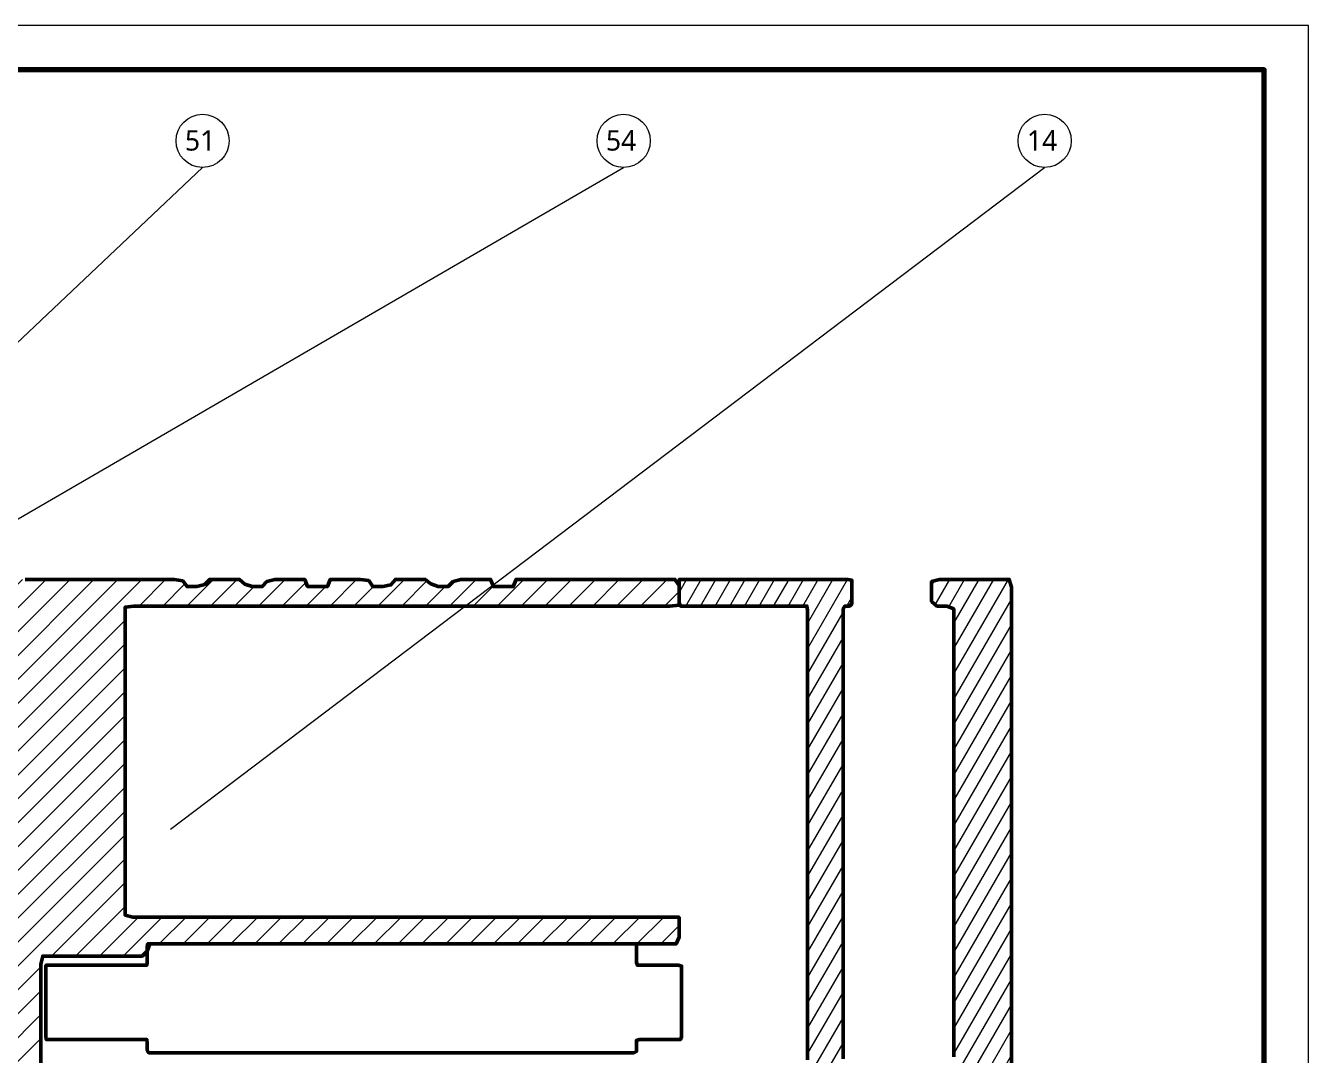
# Model space of a CAD drawing. Header units: millimetres. Extents: x 0 to 420, y 0 to 297.
# Drawn here: x 275.3 to 420, y 180.8 to 297 of the extents above; entities that cross this region are included whole.
import ezdxf

# ---------------------------------------------------------------- set-up
doc = ezdxf.new("R2010")
doc.units = ezdxf.units.MM
for name, color, linetype, lineweight in [('DIM', 3, 'CONTINUOUS', 18), ('FRAME', 7, 'CONTINUOUS', 70), ('HATCH', 8, 'CONTINUOUS', 13), ('VISIBLE', 7, 'CONTINUOUS', 50)]:
    doc.layers.add(name, color=color, linetype=linetype, lineweight=lineweight)
doc.styles.add('CJK', font='NotoSansCJK-Regular.ttc')

msp = doc.modelspace()

# ---------------------------------------------------------------- hatches: boundary and pattern name
at = {"layer": 'HATCH'}
h = msp.add_hatch(dxfattribs=at)
h.set_pattern_fill('ANSI31', scale=0.6)
h.paths.add_polyline_path([(273, 234.5), (273, 233.38), (273, 232.26), (273, 231.14), (273, 230.02), (273, 228.9), (273, 227.78), (273, 226.66), (273, 225.54), (273, 224.42), (273, 223.3), (273, 222.18), (273, 221.06), (273, 219.94), (273, 218.82), (273, 217.7), (273, 216.58), (273, 215.45), (273, 214.33), (273, 213.21), (273, 212.09), (273, 210.97), (273, 209.85), (273, 208.73), (273, 207.61), (273, 206.49), (273, 205.37), (273, 204.25), (273, 203.13), (273, 202.01), (273, 200.89), (273, 199.77), (273, 198.65), (273, 197.53), (273, 196.41), (273, 195.29), (273, 194.17), (273, 193.05), (273, 191.93), (273, 190.81), (273, 189.69), (273, 188.57), (273, 187.45), (273, 186.33), (273, 185.21), (273, 184.09), (273, 182.97), (273, 181.85), (273, 180.73), (273, 179.61), (273, 178.48), (273, 177.36), (273, 176.24), (273, 175.12), (273, 174), (273, 172.88), (273, 171.76), (273, 170.64), (273, 169.52), (273, 168.4), (273, 167.28), (273, 166.16), (273, 165.04), (273, 163.92), (273.6, 163.6), (273.82, 164.5), (274.94, 164.5), (275.2, 163.64), (276.18, 163.5), (277.3, 163.5), (278.42, 163.5), (279.54, 163.5), (280.66, 163.5), (281.78, 163.5), (282.9, 163.5), (284.02, 163.5), (285.14, 163.5), (285.2, 164.56), (285.2, 165.68), (285.2, 166.8), (285.2, 167.92), (285.2, 169.04), (285.2, 170.16), (285.2, 171.28), (285.2, 172.41), (285.2, 173.53), (284.55, 174), (283.43, 174), (282.31, 174), (281.19, 174), (280.07, 174), (278.95, 174), (277.83, 174), (277, 174.29), (277, 175.41), (277, 176.53), (277, 177.65), (277, 178.77), (277, 179.89), (277, 181.01), (277, 182.13), (277, 183.25), (277, 184.37), (277, 185.49), (277, 186.61), (277, 187.73), (277, 188.85), (277, 189.97), (277, 191.09), (277.21, 192), (278.33, 192), (279.45, 192), (280.57, 192), (281.69, 192), (282.81, 192), (283.93, 192), (285.05, 192), (286.18, 192), (287.3, 192), (288.42, 192), (289, 192.54), (289.29, 193.37), (290.41, 193.37), (291.53, 193.37), (292.65, 193.37), (293.77, 193.37), (294.89, 193.37), (296.01, 193.37), (297.13, 193.37), (298.25, 193.37), (299.37, 193.37), (300.49, 193.37), (301.61, 193.37), (302.73, 193.37), (303.85, 193.37), (304.97, 193.37), (306.09, 193.37), (307.21, 193.37), (308.33, 193.37), (309.45, 193.37), (310.57, 193.37), (311.69, 193.37), (312.81, 193.37), (313.93, 193.37), (315.05, 193.37), (316.17, 193.37), (317.29, 193.37), (318.41, 193.37), (319.53, 193.37), (320.65, 193.37), (321.77, 193.37), (322.89, 193.37), (324.01, 193.37), (325.14, 193.37), (326.26, 193.37), (327.38, 193.37), (328.5, 193.37), (329.62, 193.37), (330.74, 193.37), (331.86, 193.37), (332.98, 193.37), (334.1, 193.37), (335.22, 193.37), (336.34, 193.37), (337.46, 193.37), (338.58, 193.37), (339.7, 193.37), (340.82, 193.37), (341.94, 193.37), (343.06, 193.37), (344.18, 193.37), (345.3, 193.37), (346.42, 193.37), (347.54, 193.37), (348.66, 193.37), (349, 194.15), (349, 195.27), (349, 196.39), (347.89, 196.4), (346.77, 196.4), (345.65, 196.4), (344.53, 196.4), (343.41, 196.4), (342.28, 196.4), (341.16, 196.4), (340.04, 196.4), (338.92, 196.4), (337.8, 196.4), (336.68, 196.4), (335.56, 196.4), (334.44, 196.4), (333.32, 196.4), (332.2, 196.4), (331.08, 196.4), (329.96, 196.4), (328.84, 196.4), (327.72, 196.4), (326.6, 196.4), (325.48, 196.4), (324.36, 196.4), (323.24, 196.4), (322.12, 196.4), (321, 196.4), (319.88, 196.4), (318.76, 196.4), (317.64, 196.4), (316.52, 196.4), (315.4, 196.4), (314.28, 196.4), (313.16, 196.4), (312.04, 196.4), (310.92, 196.4), (309.8, 196.4), (308.68, 196.4), (307.56, 196.4), (306.44, 196.4), (305.32, 196.4), (304.19, 196.4), (303.07, 196.4), (301.95, 196.4), (300.83, 196.4), (299.71, 196.4), (298.59, 196.4), (297.47, 196.4), (296.35, 196.4), (295.23, 196.4), (294.11, 196.4), (292.99, 196.4), (291.87, 196.4), (290.75, 196.4), (289.63, 196.4), (288.51, 196.4), (287.39, 196.4), (286.5, 196.63), (286.5, 197.75), (286.5, 198.87), (286.5, 199.99), (286.5, 201.11), (286.5, 202.23), (286.5, 203.35), (286.5, 204.47), (286.5, 205.59), (286.5, 206.71), (286.5, 207.83), (286.5, 208.95), (286.5, 210.07), (286.5, 211.19), (286.5, 212.31), (286.5, 213.43), (286.5, 214.55), (286.5, 215.68), (286.5, 216.8), (286.5, 217.92), (286.5, 219.04), (286.5, 220.16), (286.5, 221.28), (286.5, 222.4), (286.5, 223.52), (286.5, 224.64), (286.5, 225.76), (286.5, 226.88), (286.5, 228), (286.5, 229.12), (286.5, 230.24), (286.5, 231.36), (287.48, 231.5), (288.6, 231.5), (289.72, 231.5), (290.84, 231.5), (291.96, 231.5), (293.08, 231.5), (294.2, 231.5), (295.32, 231.5), (296.44, 231.5), (297.56, 231.5), (298.68, 231.5), (299.8, 231.5), (300.92, 231.5), (302.04, 231.5), (303.16, 231.5), (304.28, 231.5), (305.4, 231.5), (306.52, 231.5), (307.65, 231.5), (308.77, 231.5), (309.89, 231.5), (311.01, 231.5), (312.13, 231.5), (313.25, 231.5), (314.37, 231.5), (315.49, 231.5), (316.61, 231.5), (317.73, 231.5), (318.85, 231.5), (319.97, 231.5), (321.09, 231.5), (322.21, 231.5), (323.33, 231.5), (324.45, 231.5), (325.57, 231.5), (326.69, 231.5), (327.81, 231.5), (328.93, 231.5), (330.05, 231.5), (331.17, 231.5), (332.29, 231.5), (333.41, 231.5), (334.53, 231.5), (335.65, 231.5), (336.77, 231.5), (337.89, 231.5), (339.01, 231.5), (340.13, 231.5), (341.25, 231.5), (342.37, 231.5), (343.49, 231.5), (344.62, 231.5), (345.74, 231.5), (346.86, 231.5), (347.98, 231.5), (349, 231.6), (349, 232.72), (349, 233.84), (348.54, 234.5), (347.42, 234.5), (346.3, 234.5), (345.18, 234.5), (344.06, 234.5), (342.94, 234.5), (341.82, 234.5), (340.7, 234.5), (339.58, 234.5), (338.46, 234.5), (337.34, 234.5), (336.22, 234.5), (335.1, 234.5), (333.98, 234.5), (332.86, 234.5), (331.74, 234.5), (330.62, 234.5), (330.3, 233.7), (329.18, 233.7), (328.06, 233.7), (327.74, 234.5), (326.62, 234.5), (325.5, 234.5), (324.38, 234.5), (323.5, 234.26), (322.94, 233.7), (321.82, 233.7), (321, 234.01), (320.37, 234.5), (319.25, 234.5), (318.13, 234.5), (317.01, 234.5), (316.5, 233.89), (315.57, 233.7), (314.45, 233.7), (314, 234.37), (313.01, 234.5), (311.89, 234.5), (310.77, 234.5), (309.65, 234.5), (309.33, 233.7), (308.21, 233.7), (307.09, 233.7), (306.77, 234.5), (305.65, 234.5), (304.53, 234.5), (303.41, 234.5), (302.5, 234.29), (301.97, 233.7), (300.85, 233.7), (300, 233.97), (299.41, 234.5), (298.29, 234.5), (297.17, 234.5), (296.05, 234.5), (295.5, 233.93), (294.61, 233.7), (293.49, 233.7), (293, 234.33), (292.05, 234.5), (290.92, 234.5), (289.8, 234.5), (288.68, 234.5), (287.56, 234.5), (286.44, 234.5), (285.32, 234.5), (284.2, 234.5), (283.08, 234.5), (281.96, 234.5), (280.84, 234.5), (279.72, 234.5), (278.6, 234.5), (277.48, 234.5), (276.36, 234.5), (275.24, 234.5), (274.12, 234.5), (273, 234.5)])
h = msp.add_hatch(dxfattribs=at)
h.set_pattern_fill('ANSI31', scale=0.45, angle=15)
h.paths.add_polyline_path([(365.5, 163.5), (365.5, 162.97), (365.5, 162.44), (365.5, 161.91), (365.5, 161.38), (365.5, 160.86), (365.5, 160.33), (365.7, 160), (366.23, 160), (366.76, 160), (367.29, 160), (367.5, 160.32), (367.5, 160.85), (367.5, 161.37), (367.5, 161.9), (367.5, 162.43), (367.5, 162.96), (367.5, 163.49), (367.5, 164.02), (367.5, 164.55), (367.5, 165.08), (367.5, 165.61), (367.5, 166.13), (367.5, 166.66), (367.5, 167.19), (367.5, 167.72), (367.5, 168.25), (367.5, 168.78), (367.5, 169.31), (367.5, 169.84), (367.5, 170.36), (367.5, 170.89), (367.5, 171.42), (367.5, 171.95), (367.5, 172.48), (367.5, 173.01), (367.5, 173.54), (367.5, 174.07), (367.5, 174.6), (367.5, 175.12), (367.5, 175.65), (367.5, 176.18), (367.5, 176.71), (367.5, 177.24), (367.5, 177.77), (367.5, 178.3), (367.5, 178.83), (367.5, 179.35), (367.5, 179.88), (367.5, 180.41), (367.5, 180.94), (367.5, 181.47), (367.5, 182), (367.5, 182.53), (367.5, 183.06), (367.5, 183.59), (367.5, 184.11), (367.5, 184.64), (367.5, 185.17), (367.5, 185.7), (367.5, 186.23), (367.5, 186.76), (367.5, 187.29), (367.5, 187.82), (367.5, 188.34), (367.5, 188.87), (367.5, 189.4), (367.5, 189.93), (367.5, 190.46), (367.5, 190.99), (367.5, 191.52), (367.5, 192.05), (367.5, 192.58), (367.5, 193.1), (367.5, 193.63), (367.5, 194.16), (367.5, 194.69), (367.5, 195.22), (367.5, 195.75), (367.5, 196.28), (367.5, 196.81), (367.5, 197.33), (367.5, 197.86), (367.5, 198.39), (367.5, 198.92), (367.5, 199.45), (367.5, 199.98), (367.5, 200.51), (367.5, 201.04), (367.5, 201.57), (367.5, 202.09), (367.5, 202.62), (367.5, 203.15), (367.5, 203.68), (367.5, 204.21), (367.5, 204.74), (367.5, 205.27), (367.5, 205.8), (367.5, 206.32), (367.5, 206.85), (367.5, 207.38), (367.5, 207.91), (367.5, 208.44), (367.5, 208.97), (367.5, 209.5), (367.5, 210.03), (367.5, 210.56), (367.5, 211.08), (367.5, 211.61), (367.5, 212.14), (367.5, 212.67), (367.5, 213.2), (367.5, 213.73), (367.5, 214.26), (367.5, 214.79), (367.5, 215.31), (367.5, 215.84), (367.5, 216.37), (367.5, 216.9), (367.5, 217.43), (367.5, 217.96), (367.5, 218.49), (367.5, 219.02), (367.5, 219.55), (367.5, 220.07), (367.5, 220.6), (367.5, 221.13), (367.5, 221.66), (367.5, 222.19), (367.5, 222.72), (367.5, 223.25), (367.5, 223.78), (367.5, 224.3), (367.5, 224.83), (367.5, 225.36), (367.5, 225.89), (367.5, 226.42), (367.5, 226.95), (367.5, 227.48), (367.5, 228.01), (367.5, 228.54), (367.5, 229.06), (367.5, 229.59), (367.5, 230.12), (367.5, 230.65), (367.5, 231.18), (367.71, 231.5), (368.24, 231.5), (368.5, 231.77), (368.5, 232.29), (368.5, 232.82), (368.5, 233.35), (368.5, 233.88), (368.5, 234.41), (368.06, 234.5), (367.53, 234.5), (367, 234.5), (366.47, 234.5), (365.95, 234.5), (365.42, 234.5), (364.89, 234.5), (364.36, 234.5), (363.83, 234.5), (363.3, 234.5), (362.77, 234.5), (362.24, 234.5), (361.72, 234.5), (361.19, 234.5), (360.66, 234.5), (360.13, 234.5), (359.6, 234.5), (359.07, 234.5), (358.54, 234.5), (358.01, 234.5), (357.48, 234.5), (356.96, 234.5), (356.43, 234.5), (355.9, 234.5), (355.37, 234.5), (354.84, 234.5), (354.31, 234.5), (353.78, 234.5), (353.25, 234.5), (352.73, 234.5), (352.2, 234.5), (351.67, 234.5), (351.14, 234.5), (350.61, 234.5), (350.08, 234.5), (349.55, 234.5), (349.02, 234.5), (349, 233.99), (349, 233.47), (349, 232.94), (349, 232.41), (349, 231.88), (349.15, 231.5), (349.68, 231.5), (350.21, 231.5), (350.74, 231.5), (351.26, 231.5), (351.79, 231.5), (352.32, 231.5), (352.85, 231.5), (353.38, 231.5), (353.91, 231.5), (354.44, 231.5), (354.97, 231.5), (355.49, 231.5), (356.02, 231.5), (356.55, 231.5), (357.08, 231.5), (357.61, 231.5), (358.14, 231.5), (358.67, 231.5), (359.2, 231.5), (359.73, 231.5), (360.25, 231.5), (360.78, 231.5), (361.31, 231.5), (361.84, 231.5), (362.37, 231.5), (362.9, 231.5), (363.43, 231.5), (363.5, 231.04), (363.5, 230.52), (363.5, 229.99), (363.5, 229.46), (363.5, 228.93), (363.5, 228.4), (363.5, 227.87), (363.5, 227.34), (363.5, 226.81), (363.5, 226.28), (363.5, 225.76), (363.5, 225.23), (363.5, 224.7), (363.5, 224.17), (363.5, 223.64), (363.5, 223.11), (363.5, 222.58), (363.5, 222.05), (363.5, 221.53), (363.5, 221), (363.5, 220.47), (363.5, 219.94), (363.5, 219.41), (363.5, 218.88), (363.5, 218.35), (363.5, 217.82), (363.5, 217.29), (363.5, 216.77), (363.5, 216.24), (363.5, 215.71), (363.5, 215.18), (363.5, 214.65), (363.5, 214.12), (363.5, 213.59), (363.5, 213.06), (363.5, 212.54), (363.5, 212.01), (363.5, 211.48), (363.5, 210.95), (363.5, 210.42), (363.5, 209.89), (363.5, 209.36), (363.5, 208.83), (363.5, 208.3), (363.5, 207.78), (363.5, 207.25), (363.5, 206.72), (363.5, 206.19), (363.5, 205.66), (363.5, 205.13), (363.5, 204.6), (363.5, 204.07), (363.5, 203.55), (363.5, 203.02), (363.5, 202.49), (363.5, 201.96), (363.5, 201.43), (363.5, 200.9), (363.5, 200.37), (363.5, 199.84), (363.5, 199.31), (363.5, 198.79), (363.5, 198.26), (363.5, 197.73), (363.5, 197.2), (363.5, 196.67), (363.5, 196.14), (363.5, 195.61), (363.5, 195.08), (363.5, 194.56), (363.5, 194.03), (363.5, 193.5), (363.5, 192.97), (363.5, 192.44), (363.5, 191.91), (363.5, 191.38), (363.5, 190.85), (363.5, 190.32), (363.5, 189.8), (363.5, 189.27), (363.5, 188.74), (363.5, 188.21), (363.5, 187.68), (363.5, 187.15), (363.5, 186.62), (363.5, 186.09), (363.5, 185.57), (363.5, 185.04), (363.5, 184.51), (363.5, 183.98), (363.5, 183.45), (363.5, 182.92), (363.5, 182.39), (363.5, 181.86), (363.5, 181.33), (363.5, 180.81), (363.5, 180.28), (363.5, 179.75), (363.5, 179.22), (363.5, 178.69), (363.5, 178.16), (363.5, 177.63), (363.5, 177.1), (363.5, 176.58), (363.5, 176.05), (363.5, 175.52), (363.5, 174.99), (363.5, 174.46), (363.5, 173.93), (363.5, 173.4), (363.5, 172.87), (363.5, 172.34), (363.5, 171.82), (363.5, 171.29), (363.5, 170.76), (363.5, 170.23), (363.5, 169.7), (363.5, 169.17), (363.5, 168.64), (363.5, 168.11), (363.5, 167.59), (363.06, 167.5), (362.53, 167.5), (362, 167.5), (361.47, 167.5), (360.94, 167.5), (360.41, 167.5), (359.88, 167.5), (359.35, 167.5), (358.83, 167.5), (358.3, 167.5), (357.77, 167.5), (357.24, 167.5), (356.71, 167.5), (356.18, 167.5), (355.65, 167.5), (355.12, 167.5), (354.6, 167.5), (354.07, 167.5), (353.54, 167.5), (353.01, 167.5), (352.48, 167.5), (352, 167.45), (352, 166.92), (352, 166.39), (352, 165.86), (352, 165.34), (352, 164.81), (352, 164.28), (352, 163.75), (352.28, 163.5), (352.81, 163.5), (353.34, 163.5), (353.87, 163.5), (354.39, 163.5), (354.92, 163.5), (355.45, 163.5), (355.98, 163.5), (356.51, 163.5), (357.04, 163.5), (357.57, 163.5), (358.1, 163.5), (358.63, 163.5), (359.15, 163.5), (359.68, 163.5), (360.21, 163.5), (360.74, 163.5), (361.27, 163.5), (361.8, 163.5), (362.33, 163.5), (362.86, 163.5), (363.38, 163.5), (363.91, 163.5), (364.44, 163.5), (364.97, 163.5), (365.5, 163.5)])
h = msp.add_hatch(dxfattribs=at)
h.set_pattern_fill('ANSI31', scale=0.45, angle=15)
h.paths.add_polyline_path([(363.5, 98.5), (362.38, 98.5), (361.25, 98.5), (360.13, 98.5), (359.01, 98.5), (357.89, 98.5), (356.76, 98.5), (355.64, 98.5), (354.52, 98.5), (353.39, 98.5), (352.27, 98.5), (351.15, 98.5), (350.03, 98.5), (349, 98.4), (349, 97.28), (349, 96.16), (349.47, 95.5), (350.59, 95.5), (351.71, 95.5), (352.83, 95.5), (353.96, 95.5), (355.08, 95.5), (356.2, 95.5), (357.33, 95.5), (358.45, 95.5), (359.57, 95.5), (360.69, 95.5), (361.82, 95.5), (362.94, 95.5), (364.06, 95.5), (365.19, 95.5), (366.31, 95.5), (367.43, 95.5), (368.55, 95.5), (369.68, 95.5), (370.8, 95.5), (371.92, 95.5), (373.05, 95.5), (374.17, 95.5), (375.29, 95.5), (376.41, 95.5), (377.54, 95.5), (378.66, 95.5), (379.78, 95.5), (380.91, 95.5), (382.03, 95.5), (383.15, 95.5), (384.27, 95.5), (385.4, 95.5), (386.5, 95.52), (386.5, 96.64), (386.5, 97.77), (386.5, 98.89), (386.5, 100.01), (386.5, 101.13), (386.5, 102.26), (386.5, 103.38), (386.5, 104.5), (386.5, 105.63), (386.5, 106.75), (386.5, 107.87), (386.5, 108.99), (386.5, 110.12), (386.5, 111.24), (386.5, 112.36), (386.5, 113.49), (386.5, 114.61), (386.5, 115.73), (386.5, 116.85), (386.5, 117.98), (386.5, 119.1), (386.5, 120.22), (386.5, 121.35), (386.5, 122.47), (386.5, 123.59), (386.5, 124.71), (386.5, 125.84), (386.5, 126.96), (386.5, 128.08), (386.5, 129.21), (386.5, 130.33), (386.5, 131.45), (386.5, 132.57), (386.5, 133.7), (386.5, 134.82), (386.5, 135.94), (386.5, 137.07), (386.5, 138.19), (386.5, 139.31), (386.5, 140.43), (386.5, 141.56), (386.5, 142.68), (386.5, 143.8), (386.5, 144.93), (386.5, 146.05), (386.5, 147.17), (386.5, 148.29), (386.5, 149.42), (386.5, 150.54), (386.5, 151.66), (386.5, 152.79), (386.5, 153.91), (386.5, 155.03), (386.5, 156.15), (386.5, 157.28), (386.5, 158.4), (386.5, 159.52), (386.5, 160.65), (386.5, 161.77), (386.5, 162.89), (386.5, 164.01), (386.5, 165.14), (386.5, 166.26), (386.5, 167.38), (386.5, 168.51), (386.5, 169.63), (386.5, 170.75), (386.5, 171.87), (386.5, 173), (386.5, 174.12), (386.5, 175.24), (386.5, 176.37), (386.5, 177.49), (386.5, 178.61), (386.5, 179.73), (386.5, 180.86), (386.5, 181.98), (386.5, 183.1), (386.5, 184.23), (386.5, 185.35), (386.5, 186.47), (386.5, 187.59), (386.5, 188.72), (386.5, 189.84), (386.5, 190.96), (386.5, 192.09), (386.5, 193.21), (386.5, 194.33), (386.5, 195.45), (386.5, 196.58), (386.5, 197.7), (386.5, 198.82), (386.5, 199.95), (386.5, 201.07), (386.5, 202.19), (386.5, 203.31), (386.5, 204.44), (386.5, 205.56), (386.5, 206.68), (386.5, 207.81), (386.5, 208.93), (386.5, 210.05), (386.5, 211.17), (386.5, 212.3), (386.5, 213.42), (386.5, 214.54), (386.5, 215.67), (386.5, 216.79), (386.5, 217.91), (386.5, 219.03), (386.5, 220.16), (386.5, 221.28), (386.5, 222.4), (386.5, 223.53), (386.5, 224.65), (386.5, 225.77), (386.5, 226.89), (386.5, 228.02), (386.5, 229.14), (386.5, 230.26), (386.5, 231.39), (386.5, 232.51), (386.5, 233.63), (386.25, 234.5), (385.12, 234.5), (384, 234.5), (382.88, 234.5), (381.75, 234.5), (380.63, 234.5), (379.51, 234.5), (378.39, 234.5), (377.49, 234.27), (377.49, 233.15), (377.49, 232.03), (378.09, 231.5), (379.21, 231.5), (380, 231.17), (380, 230.05), (380, 228.92), (380, 227.8), (380, 226.68), (380, 225.55), (380, 224.43), (380, 223.31), (380, 222.19), (380, 221.06), (380, 219.94), (380, 218.82), (380, 217.69), (380, 216.57), (380, 215.45), (380, 214.33), (380, 213.2), (380, 212.08), (380, 210.96), (380, 209.83), (380, 208.71), (380, 207.59), (380, 206.47), (380, 205.34), (380, 204.22), (380, 203.1), (380, 201.97), (380, 200.85), (380, 199.73), (380, 198.61), (380, 197.48), (380, 196.36), (380, 195.24), (380, 194.11), (380, 192.99), (380, 191.87), (380, 190.75), (380, 189.62), (380, 188.5), (380, 187.38), (380, 186.25), (380, 185.13), (380, 184.01), (380, 182.89), (380, 181.76), (380, 180.64), (380, 179.52), (380, 178.39), (380, 177.27), (380, 176.15), (380, 175.03), (380, 173.9), (380, 172.78), (380, 171.66), (380, 170.53), (380, 169.41), (380, 168.29), (380, 167.17), (380, 166.04), (380, 164.92), (380, 163.8), (380, 162.67), (380, 161.55), (380, 160.43), (380, 159.31), (380, 158.18), (380, 157.06), (380, 155.94), (380, 154.81), (380, 153.69), (380, 152.57), (380, 151.45), (380, 150.32), (380, 149.2), (380, 148.08), (380, 146.95), (380, 145.83), (380, 144.71), (380, 143.59), (380, 142.46), (380, 141.34), (380, 140.22), (380, 139.09), (380, 137.97), (380, 136.85), (380, 135.73), (380, 134.6), (380, 133.48), (380, 132.36), (380, 131.23), (380, 130.11), (380, 128.99), (380, 127.87), (380, 126.74), (380, 125.62), (380, 124.5), (380, 123.37), (380, 122.25), (380, 121.13), (380, 120.01), (380, 118.88), (380, 117.76), (380, 116.64), (380, 115.51), (380, 114.39), (380, 113.27), (380, 112.15), (380, 111.02), (380, 109.9), (380, 108.78), (380, 107.65), (380, 106.53), (380, 105.41), (380, 104.29), (380, 103.16), (380, 102.04), (380, 100.92), (380, 99.79), (380, 98.67), (379.05, 98.5), (377.93, 98.5), (376.8, 98.5), (375.68, 98.5), (374.56, 98.5), (373.43, 98.5), (372.31, 98.5), (371.19, 98.5), (370.07, 98.5), (368.94, 98.5), (367.82, 98.5), (367.5, 99.3), (367.5, 100.43), (367.5, 101.55), (367.5, 102.67), (367.5, 103.79), (367.5, 104.92), (367.5, 106.04), (367.5, 107.16), (367.5, 108.29), (367.5, 109.41), (367.5, 110.53), (367.5, 111.65), (367.5, 112.78), (367.5, 113.9), (367.5, 115.02), (367.5, 116.15), (367.5, 117.27), (367.5, 118.39), (367.5, 119.51), (367.5, 120.64), (367.5, 121.76), (367.5, 122.88), (367.5, 124.01), (367.5, 125.13), (367.5, 126.25), (367.5, 127.37), (367.5, 128.5), (367.5, 129.62), (367.5, 130.74), (367.5, 131.87), (366.51, 132), (365.5, 131.89), (365.5, 130.77), (365.5, 129.64), (365.5, 128.52), (364.4, 128.5), (363.27, 128.5), (362.15, 128.5), (361.03, 128.5), (359.91, 128.5), (358.78, 128.5), (357.66, 128.5), (356.54, 128.5), (355.41, 128.5), (354.29, 128.5), (353.17, 128.5), (352.05, 128.5), (352, 127.42), (352, 126.3), (352, 125.18), (352.45, 124.5), (353.57, 124.5), (354.69, 124.5), (355.81, 124.5), (356.94, 124.5), (358.06, 124.5), (359.18, 124.5), (360.31, 124.5), (361.43, 124.5), (362.55, 124.5), (363.5, 124.33), (363.5, 123.2), (363.5, 122.08), (363.5, 120.96), (363.5, 119.83), (363.5, 118.71), (363.5, 117.59), (363.5, 116.47), (363.5, 115.34), (363.5, 114.22), (363.5, 113.1), (363.5, 111.97), (363.5, 110.85), (363.5, 109.73), (363.5, 108.61), (363.5, 107.48), (363.5, 106.36), (363.5, 105.24), (363.5, 104.11), (363.5, 102.99), (363.5, 101.87), (363.5, 100.75), (363.5, 99.62), (363.5, 98.5)])

# ---------------------------------------------------------------- linework, layer by layer
at = {"layer": 'DIM'}
for p, q in [((220.78, 210.54), (295.25, 281)), ((222.18, 211), (342.75, 281)), ((291.63, 206.33), (390.25, 281))]:
    msp.add_line(p, q, dxfattribs=at)
for centre in [(295.25, 284), (342.75, 284), (390.25, 284)]:
    msp.add_circle(centre, 3, dxfattribs=at)
at = {"layer": 'FRAME', "lineweight": 18}
msp.add_lwpolyline([(0, 0), (420, 0), (420, 297), (0, 297)], close=True, dxfattribs=at)
at = {"layer": 'FRAME'}
msp.add_lwpolyline([(25, 5), (415, 5), (415, 292), (25, 292)], close=True, dxfattribs=at)
at = {"layer": 'VISIBLE'}
for points in [[(277, 179.89), (277, 181.01), (277, 182.13), (277, 183.25), (277, 184.37), (277, 185.49), (277, 186.61), (277, 187.73), (277, 188.85), (277, 189.97), (277, 191.09), (277.21, 192), (278.33, 192), (279.45, 192), (280.57, 192), (281.69, 192), (282.81, 192), (283.93, 192), (285.05, 192), (286.18, 192), (287.3, 192), (288.42, 192), (289, 192.54), (289.29, 193.37), (290.41, 193.37), (291.53, 193.37), (292.65, 193.37), (293.77, 193.37), (294.89, 193.37), (296.01, 193.37), (297.13, 193.37), (298.25, 193.37), (299.37, 193.37), (300.49, 193.37), (301.61, 193.37), (302.73, 193.37), (303.85, 193.37), (304.97, 193.37), (306.09, 193.37), (307.21, 193.37), (308.33, 193.37), (309.45, 193.37), (310.57, 193.37), (311.69, 193.37), (312.81, 193.37), (313.93, 193.37), (315.05, 193.37), (316.17, 193.37), (317.29, 193.37), (318.41, 193.37), (319.53, 193.37), (320.65, 193.37), (321.77, 193.37), (322.89, 193.37), (324.01, 193.37), (325.14, 193.37), (326.26, 193.37), (327.38, 193.37), (328.5, 193.37), (329.62, 193.37), (330.74, 193.37), (331.86, 193.37), (332.98, 193.37), (334.1, 193.37), (335.22, 193.37), (336.34, 193.37), (337.46, 193.37), (338.58, 193.37), (339.7, 193.37), (340.82, 193.37), (341.94, 193.37), (343.06, 193.37), (344.18, 193.37), (345.3, 193.37), (346.42, 193.37), (347.54, 193.37), (348.66, 193.37), (349, 194.15), (349, 195.27), (349, 196.39), (347.89, 196.4), (346.77, 196.4), (345.65, 196.4), (344.53, 196.4), (343.41, 196.4), (342.28, 196.4), (341.16, 196.4), (340.04, 196.4), (338.92, 196.4), (337.8, 196.4), (336.68, 196.4), (335.56, 196.4), (334.44, 196.4), (333.32, 196.4), (332.2, 196.4), (331.08, 196.4), (329.96, 196.4), (328.84, 196.4), (327.72, 196.4), (326.6, 196.4), (325.48, 196.4), (324.36, 196.4), (323.24, 196.4), (322.12, 196.4), (321, 196.4), (319.88, 196.4), (318.76, 196.4), (317.64, 196.4), (316.52, 196.4), (315.4, 196.4), (314.28, 196.4), (313.16, 196.4), (312.04, 196.4), (310.92, 196.4), (309.8, 196.4), (308.68, 196.4), (307.56, 196.4), (306.44, 196.4), (305.32, 196.4), (304.19, 196.4), (303.07, 196.4), (301.95, 196.4), (300.83, 196.4), (299.71, 196.4), (298.59, 196.4), (297.47, 196.4), (296.35, 196.4), (295.23, 196.4), (294.11, 196.4), (292.99, 196.4), (291.87, 196.4), (290.75, 196.4), (289.63, 196.4), (288.51, 196.4), (287.39, 196.4), (286.5, 196.63), (286.5, 197.75), (286.5, 198.87), (286.5, 199.99), (286.5, 201.11), (286.5, 202.23), (286.5, 203.35), (286.5, 204.47), (286.5, 205.59), (286.5, 206.71), (286.5, 207.83), (286.5, 208.95), (286.5, 210.07), (286.5, 211.19), (286.5, 212.31), (286.5, 213.43), (286.5, 214.55), (286.5, 215.68), (286.5, 216.8), (286.5, 217.92), (286.5, 219.04), (286.5, 220.16), (286.5, 221.28), (286.5, 222.4), (286.5, 223.52), (286.5, 224.64), (286.5, 225.76), (286.5, 226.88), (286.5, 228), (286.5, 229.12), (286.5, 230.24), (286.5, 231.36), (287.48, 231.5), (288.6, 231.5), (289.72, 231.5), (290.84, 231.5), (291.96, 231.5), (293.08, 231.5), (294.2, 231.5), (295.32, 231.5), (296.44, 231.5), (297.56, 231.5), (298.68, 231.5), (299.8, 231.5), (300.92, 231.5), (302.04, 231.5), (303.16, 231.5), (304.28, 231.5), (305.4, 231.5), (306.52, 231.5), (307.65, 231.5), (308.77, 231.5), (309.89, 231.5), (311.01, 231.5), (312.13, 231.5), (313.25, 231.5), (314.37, 231.5), (315.49, 231.5), (316.61, 231.5), (317.73, 231.5), (318.85, 231.5), (319.97, 231.5), (321.09, 231.5), (322.21, 231.5), (323.33, 231.5), (324.45, 231.5), (325.57, 231.5), (326.69, 231.5), (327.81, 231.5), (328.93, 231.5), (330.05, 231.5), (331.17, 231.5), (332.29, 231.5), (333.41, 231.5), (334.53, 231.5), (335.65, 231.5), (336.77, 231.5), (337.89, 231.5), (339.01, 231.5), (340.13, 231.5), (341.25, 231.5), (342.37, 231.5), (343.49, 231.5), (344.62, 231.5), (345.74, 231.5), (346.86, 231.5), (347.98, 231.5), (349, 231.6), (349, 232.72), (349, 233.84), (348.54, 234.5), (347.42, 234.5), (346.3, 234.5), (345.18, 234.5), (344.06, 234.5), (342.94, 234.5), (341.82, 234.5), (340.7, 234.5), (339.58, 234.5), (338.46, 234.5), (337.34, 234.5), (336.22, 234.5), (335.1, 234.5), (333.98, 234.5), (332.86, 234.5), (331.74, 234.5), (330.62, 234.5), (330.3, 233.7), (329.18, 233.7), (328.06, 233.7), (327.74, 234.5), (326.62, 234.5), (325.5, 234.5), (324.38, 234.5), (323.5, 234.26), (322.94, 233.7), (321.82, 233.7), (321, 234.01), (320.37, 234.5), (319.25, 234.5), (318.13, 234.5), (317.01, 234.5), (316.5, 233.89), (315.57, 233.7), (314.45, 233.7), (314, 234.37), (313.01, 234.5), (311.89, 234.5), (310.77, 234.5), (309.65, 234.5), (309.33, 233.7), (308.21, 233.7), (307.09, 233.7), (306.77, 234.5), (305.65, 234.5), (304.53, 234.5), (303.41, 234.5), (302.5, 234.29), (301.97, 233.7), (300.85, 233.7), (300, 233.97), (299.41, 234.5), (298.29, 234.5), (297.17, 234.5), (296.05, 234.5), (295.5, 233.93), (294.61, 233.7), (293.49, 233.7), (293, 234.33), (292.05, 234.5), (290.92, 234.5), (289.8, 234.5), (288.68, 234.5), (287.56, 234.5), (286.44, 234.5), (285.32, 234.5), (284.2, 234.5), (283.08, 234.5), (281.96, 234.5), (280.84, 234.5), (279.72, 234.5), (278.6, 234.5), (277.48, 234.5), (276.36, 234.5), (275.24, 234.5)], [(367.5, 180.41), (367.5, 180.94), (367.5, 181.47), (367.5, 182), (367.5, 182.53), (367.5, 183.06), (367.5, 183.59), (367.5, 184.11), (367.5, 184.64), (367.5, 185.17), (367.5, 185.7), (367.5, 186.23), (367.5, 186.76), (367.5, 187.29), (367.5, 187.82), (367.5, 188.34), (367.5, 188.87), (367.5, 189.4), (367.5, 189.93), (367.5, 190.46), (367.5, 190.99), (367.5, 191.52), (367.5, 192.05), (367.5, 192.58), (367.5, 193.1), (367.5, 193.63), (367.5, 194.16), (367.5, 194.69), (367.5, 195.22), (367.5, 195.75), (367.5, 196.28), (367.5, 196.81), (367.5, 197.33), (367.5, 197.86), (367.5, 198.39), (367.5, 198.92), (367.5, 199.45), (367.5, 199.98), (367.5, 200.51), (367.5, 201.04), (367.5, 201.57), (367.5, 202.09), (367.5, 202.62), (367.5, 203.15), (367.5, 203.68), (367.5, 204.21), (367.5, 204.74), (367.5, 205.27), (367.5, 205.8), (367.5, 206.32), (367.5, 206.85), (367.5, 207.38), (367.5, 207.91), (367.5, 208.44), (367.5, 208.97), (367.5, 209.5), (367.5, 210.03), (367.5, 210.56), (367.5, 211.08), (367.5, 211.61), (367.5, 212.14), (367.5, 212.67), (367.5, 213.2), (367.5, 213.73), (367.5, 214.26), (367.5, 214.79), (367.5, 215.31), (367.5, 215.84), (367.5, 216.37), (367.5, 216.9), (367.5, 217.43), (367.5, 217.96), (367.5, 218.49), (367.5, 219.02), (367.5, 219.55), (367.5, 220.07), (367.5, 220.6), (367.5, 221.13), (367.5, 221.66), (367.5, 222.19), (367.5, 222.72), (367.5, 223.25), (367.5, 223.78), (367.5, 224.3), (367.5, 224.83), (367.5, 225.36), (367.5, 225.89), (367.5, 226.42), (367.5, 226.95), (367.5, 227.48), (367.5, 228.01), (367.5, 228.54), (367.5, 229.06), (367.5, 229.59), (367.5, 230.12), (367.5, 230.65), (367.5, 231.18), (367.71, 231.5), (368.24, 231.5), (368.5, 231.77), (368.5, 232.29), (368.5, 232.82), (368.5, 233.35), (368.5, 233.88), (368.5, 234.41), (368.06, 234.5), (367.53, 234.5), (367, 234.5), (366.47, 234.5), (365.95, 234.5), (365.42, 234.5), (364.89, 234.5), (364.36, 234.5), (363.83, 234.5), (363.3, 234.5), (362.77, 234.5), (362.24, 234.5), (361.72, 234.5), (361.19, 234.5), (360.66, 234.5), (360.13, 234.5), (359.6, 234.5), (359.07, 234.5), (358.54, 234.5), (358.01, 234.5), (357.48, 234.5), (356.96, 234.5), (356.43, 234.5), (355.9, 234.5), (355.37, 234.5), (354.84, 234.5), (354.31, 234.5), (353.78, 234.5), (353.25, 234.5), (352.73, 234.5), (352.2, 234.5), (351.67, 234.5), (351.14, 234.5), (350.61, 234.5), (350.08, 234.5), (349.55, 234.5), (349.02, 234.5), (349, 233.99), (349, 233.47), (349, 232.94), (349, 232.41), (349, 231.88), (349.15, 231.5), (349.68, 231.5), (350.21, 231.5), (350.74, 231.5), (351.26, 231.5), (351.79, 231.5), (352.32, 231.5), (352.85, 231.5), (353.38, 231.5), (353.91, 231.5), (354.44, 231.5), (354.97, 231.5), (355.49, 231.5), (356.02, 231.5), (356.55, 231.5), (357.08, 231.5), (357.61, 231.5), (358.14, 231.5), (358.67, 231.5), (359.2, 231.5), (359.73, 231.5), (360.25, 231.5), (360.78, 231.5), (361.31, 231.5), (361.84, 231.5), (362.37, 231.5), (362.9, 231.5), (363.43, 231.5), (363.5, 231.04), (363.5, 230.52), (363.5, 229.99), (363.5, 229.46), (363.5, 228.93), (363.5, 228.4), (363.5, 227.87), (363.5, 227.34), (363.5, 226.81), (363.5, 226.28), (363.5, 225.76), (363.5, 225.23), (363.5, 224.7), (363.5, 224.17), (363.5, 223.64), (363.5, 223.11), (363.5, 222.58), (363.5, 222.05), (363.5, 221.53), (363.5, 221), (363.5, 220.47), (363.5, 219.94), (363.5, 219.41), (363.5, 218.88), (363.5, 218.35), (363.5, 217.82), (363.5, 217.29), (363.5, 216.77), (363.5, 216.24), (363.5, 215.71), (363.5, 215.18), (363.5, 214.65), (363.5, 214.12), (363.5, 213.59), (363.5, 213.06), (363.5, 212.54), (363.5, 212.01), (363.5, 211.48), (363.5, 210.95), (363.5, 210.42), (363.5, 209.89), (363.5, 209.36), (363.5, 208.83), (363.5, 208.3), (363.5, 207.78), (363.5, 207.25), (363.5, 206.72), (363.5, 206.19), (363.5, 205.66), (363.5, 205.13), (363.5, 204.6), (363.5, 204.07), (363.5, 203.55), (363.5, 203.02), (363.5, 202.49), (363.5, 201.96), (363.5, 201.43), (363.5, 200.9), (363.5, 200.37), (363.5, 199.84), (363.5, 199.31), (363.5, 198.79), (363.5, 198.26), (363.5, 197.73), (363.5, 197.2), (363.5, 196.67), (363.5, 196.14), (363.5, 195.61), (363.5, 195.08), (363.5, 194.56), (363.5, 194.03), (363.5, 193.5), (363.5, 192.97), (363.5, 192.44), (363.5, 191.91), (363.5, 191.38), (363.5, 190.85), (363.5, 190.32), (363.5, 189.8), (363.5, 189.27), (363.5, 188.74), (363.5, 188.21), (363.5, 187.68), (363.5, 187.15), (363.5, 186.62), (363.5, 186.09), (363.5, 185.57), (363.5, 185.04), (363.5, 184.51), (363.5, 183.98), (363.5, 183.45), (363.5, 182.92), (363.5, 182.39), (363.5, 181.86), (363.5, 181.33), (363.5, 180.81), (363.5, 180.28)], [(386.5, 179.73), (386.5, 180.86), (386.5, 181.98), (386.5, 183.1), (386.5, 184.23), (386.5, 185.35), (386.5, 186.47), (386.5, 187.59), (386.5, 188.72), (386.5, 189.84), (386.5, 190.96), (386.5, 192.09), (386.5, 193.21), (386.5, 194.33), (386.5, 195.45), (386.5, 196.58), (386.5, 197.7), (386.5, 198.82), (386.5, 199.95), (386.5, 201.07), (386.5, 202.19), (386.5, 203.31), (386.5, 204.44), (386.5, 205.56), (386.5, 206.68), (386.5, 207.81), (386.5, 208.93), (386.5, 210.05), (386.5, 211.17), (386.5, 212.3), (386.5, 213.42), (386.5, 214.54), (386.5, 215.67), (386.5, 216.79), (386.5, 217.91), (386.5, 219.03), (386.5, 220.16), (386.5, 221.28), (386.5, 222.4), (386.5, 223.53), (386.5, 224.65), (386.5, 225.77), (386.5, 226.89), (386.5, 228.02), (386.5, 229.14), (386.5, 230.26), (386.5, 231.39), (386.5, 232.51), (386.5, 233.63), (386.25, 234.5), (385.12, 234.5), (384, 234.5), (382.88, 234.5), (381.75, 234.5), (380.63, 234.5), (379.51, 234.5), (378.39, 234.5), (377.49, 234.27), (377.49, 233.15), (377.49, 232.03), (378.09, 231.5), (379.21, 231.5), (380, 231.17), (380, 230.05), (380, 228.92), (380, 227.8), (380, 226.68), (380, 225.55), (380, 224.43), (380, 223.31), (380, 222.19), (380, 221.06), (380, 219.94), (380, 218.82), (380, 217.69), (380, 216.57), (380, 215.45), (380, 214.33), (380, 213.2), (380, 212.08), (380, 210.96), (380, 209.83), (380, 208.71), (380, 207.59), (380, 206.47), (380, 205.34), (380, 204.22), (380, 203.1), (380, 201.97), (380, 200.85), (380, 199.73), (380, 198.61), (380, 197.48), (380, 196.36), (380, 195.24), (380, 194.11), (380, 192.99), (380, 191.87), (380, 190.75), (380, 189.62), (380, 188.5), (380, 187.38), (380, 186.25), (380, 185.13), (380, 184.01), (380, 182.89), (380, 181.76), (380, 180.64)]]:
    msp.add_lwpolyline(points, dxfattribs=at)
msp.add_lwpolyline([(344.2, 193.37), (343.78, 193.37), (343.36, 193.37), (342.94, 193.37), (342.52, 193.37), (342.1, 193.37), (341.67, 193.37), (341.25, 193.37), (340.83, 193.37), (340.41, 193.37), (339.99, 193.37), (339.57, 193.37), (339.15, 193.37), (338.73, 193.37), (338.31, 193.37), (337.89, 193.37), (337.46, 193.37), (337.04, 193.37), (336.62, 193.37), (336.2, 193.37), (335.78, 193.37), (335.36, 193.37), (334.94, 193.37), (334.52, 193.37), (334.1, 193.37), (333.68, 193.37), (333.26, 193.37), (332.83, 193.37), (332.41, 193.37), (331.99, 193.37), (331.57, 193.37), (331.15, 193.37), (330.73, 193.37), (330.31, 193.37), (329.89, 193.37), (329.47, 193.37), (329.05, 193.37), (328.62, 193.37), (328.2, 193.37), (327.78, 193.37), (327.36, 193.37), (326.94, 193.37), (326.52, 193.37), (326.1, 193.37), (325.68, 193.37), (325.26, 193.37), (324.84, 193.37), (324.42, 193.37), (323.99, 193.37), (323.57, 193.37), (323.15, 193.37), (322.73, 193.37), (322.31, 193.37), (321.89, 193.37), (321.47, 193.37), (321.05, 193.37), (320.63, 193.37), (320.21, 193.37), (319.78, 193.37), (319.36, 193.37), (318.94, 193.37), (318.52, 193.37), (318.1, 193.37), (317.68, 193.37), (317.26, 193.37), (316.84, 193.37), (316.42, 193.37), (316, 193.37), (315.57, 193.37), (315.15, 193.37), (314.73, 193.37), (314.31, 193.37), (313.89, 193.37), (313.47, 193.37), (313.05, 193.37), (312.63, 193.37), (312.21, 193.37), (311.79, 193.37), (311.37, 193.37), (310.94, 193.37), (310.52, 193.37), (310.1, 193.37), (309.68, 193.37), (309.26, 193.37), (308.84, 193.37), (308.42, 193.37), (308, 193.37), (307.58, 193.37), (307.16, 193.37), (306.73, 193.37), (306.31, 193.37), (305.89, 193.37), (305.47, 193.37), (305.05, 193.37), (304.63, 193.37), (304.21, 193.37), (303.79, 193.37), (303.37, 193.37), (302.95, 193.37), (302.53, 193.37), (302.1, 193.37), (301.68, 193.37), (301.26, 193.37), (300.84, 193.37), (300.42, 193.37), (300, 193.37), (299.58, 193.37), (299.16, 193.37), (298.74, 193.37), (298.32, 193.37), (297.89, 193.37), (297.47, 193.37), (297.05, 193.37), (296.63, 193.37), (296.21, 193.37), (295.79, 193.37), (295.37, 193.37), (294.95, 193.37), (294.53, 193.37), (294.11, 193.37), (293.69, 193.37), (293.26, 193.37), (292.84, 193.37), (292.42, 193.37), (292, 193.37), (291.58, 193.37), (291.16, 193.37), (290.74, 193.37), (290.32, 193.37), (289.9, 193.37), (289.48, 193.37), (289.05, 193.37), (289, 193), (289, 192.58), (289, 192.16), (289, 191.74), (289, 191.32), (288.94, 190.96), (288.52, 190.96), (288.1, 190.96), (287.68, 190.96), (287.26, 190.96), (286.84, 190.96), (286.41, 190.96), (285.99, 190.96), (285.57, 190.96), (285.15, 190.96), (284.73, 190.96), (284.31, 190.96), (283.89, 190.96), (283.47, 190.96), (283.05, 190.96), (282.63, 190.96), (282.2, 190.96), (281.78, 190.96), (281.36, 190.96), (280.94, 190.96), (280.52, 190.96), (280.1, 190.96), (279.68, 190.96), (279.26, 190.96), (278.84, 190.96), (278.42, 190.96), (277.99, 190.96), (277.57, 190.96), (277.57, 190.54), (277.57, 190.12), (277.57, 189.7), (277.57, 189.28), (277.57, 188.86), (277.57, 188.44), (277.57, 188.02), (277.57, 187.6), (277.57, 187.18), (277.57, 186.75), (277.57, 186.33), (277.57, 185.91), (277.57, 185.49), (277.57, 185.07), (277.57, 184.65), (277.57, 184.23), (277.57, 183.81), (277.57, 183.39), (277.57, 182.97), (277.6, 182.58), (278.02, 182.58), (278.44, 182.58), (278.86, 182.58), (279.28, 182.58), (279.7, 182.58), (280.13, 182.58), (280.55, 182.58), (280.97, 182.58), (281.39, 182.58), (281.81, 182.58), (282.23, 182.58), (282.65, 182.58), (283.07, 182.58), (283.49, 182.58), (283.91, 182.58), (284.34, 182.58), (284.76, 182.58), (285.18, 182.58), (285.6, 182.58), (286.02, 182.58), (286.44, 182.58), (286.86, 182.58), (287.28, 182.58), (287.7, 182.58), (288.12, 182.58), (288.55, 182.58), (288.97, 182.58), (289, 182.19), (289, 181.77), (289, 181.35), (289.17, 181.1), (289.6, 181.1), (290.02, 181.1), (290.44, 181.1), (290.86, 181.1), (291.28, 181.1), (291.7, 181.1), (292.12, 181.1), (292.54, 181.1), (292.96, 181.1), (293.38, 181.1), (293.81, 181.1), (294.23, 181.1), (294.65, 181.1), (295.07, 181.1), (295.49, 181.1), (295.91, 181.1), (296.33, 181.1), (296.75, 181.1), (297.17, 181.1), (297.59, 181.1), (298.01, 181.1), (298.44, 181.1), (298.86, 181.1), (299.28, 181.1), (299.7, 181.1), (300.12, 181.1), (300.54, 181.1), (300.96, 181.1), (301.38, 181.1), (301.8, 181.1), (302.22, 181.1), (302.65, 181.1), (303.07, 181.1), (303.49, 181.1), (303.91, 181.1), (304.33, 181.1), (304.75, 181.1), (305.17, 181.1), (305.59, 181.1), (306.01, 181.1), (306.43, 181.1), (306.86, 181.1), (307.28, 181.1), (307.7, 181.1), (308.12, 181.1), (308.54, 181.1), (308.96, 181.1), (309.38, 181.1), (309.8, 181.1), (310.22, 181.1), (310.64, 181.1), (311.06, 181.1), (311.49, 181.1), (311.91, 181.1), (312.33, 181.1), (312.75, 181.1), (313.17, 181.1), (313.59, 181.1), (314.01, 181.1), (314.43, 181.1), (314.85, 181.1), (315.27, 181.1), (315.7, 181.1), (316.12, 181.1), (316.54, 181.1), (316.96, 181.1), (317.38, 181.1), (317.8, 181.1), (318.22, 181.1), (318.64, 181.1), (319.06, 181.1), (319.48, 181.1), (319.9, 181.1), (320.33, 181.1), (320.75, 181.1), (321.17, 181.1), (321.59, 181.1), (322.01, 181.1), (322.43, 181.1), (322.85, 181.1), (323.27, 181.1), (323.69, 181.1), (324.11, 181.1), (324.54, 181.1), (324.96, 181.1), (325.38, 181.1), (325.8, 181.1), (326.22, 181.1), (326.64, 181.1), (327.06, 181.1), (327.48, 181.1), (327.9, 181.1), (328.32, 181.1), (328.74, 181.1), (329.17, 181.1), (329.59, 181.1), (330.01, 181.1), (330.43, 181.1), (330.85, 181.1), (331.27, 181.1), (331.69, 181.1), (332.11, 181.1), (332.53, 181.1), (332.95, 181.1), (333.38, 181.1), (333.8, 181.1), (334.22, 181.1), (334.64, 181.1), (335.06, 181.1), (335.48, 181.1), (335.9, 181.1), (336.32, 181.1), (336.74, 181.1), (337.16, 181.1), (337.58, 181.1), (338.01, 181.1), (338.43, 181.1), (338.85, 181.1), (339.27, 181.1), (339.69, 181.1), (340.11, 181.1), (340.53, 181.1), (340.95, 181.1), (341.37, 181.1), (341.79, 181.1), (342.22, 181.1), (342.64, 181.1), (343.06, 181.1), (343.48, 181.1), (343.9, 181.1), (344.2, 181.22), (344.2, 181.64), (344.2, 182.06), (344.2, 182.48), (344.53, 182.58), (344.95, 182.58), (345.37, 182.58), (345.79, 182.58), (346.21, 182.58), (346.63, 182.58), (347.05, 182.58), (347.48, 182.58), (347.9, 182.58), (348.32, 182.58), (348.74, 182.58), (349.16, 182.58), (349.28, 182.88), (349.28, 183.3), (349.28, 183.72), (349.28, 184.14), (349.28, 184.56), (349.28, 184.98), (349.28, 185.4), (349.28, 185.82), (349.28, 186.24), (349.28, 186.66), (349.28, 187.09), (349.28, 187.51), (349.28, 187.93), (349.28, 188.35), (349.28, 188.77), (349.28, 189.19), (349.28, 189.61), (349.28, 190.03), (349.28, 190.45), (349.28, 190.87), (348.95, 190.96), (348.52, 190.96), (348.1, 190.96), (347.68, 190.96), (347.26, 190.96), (346.84, 190.96), (346.42, 190.96), (346, 190.96), (345.58, 190.96), (345.16, 190.96), (344.74, 190.96), (344.31, 190.96), (344.2, 191.27), (344.2, 191.69), (344.2, 192.11), (344.2, 192.53), (344.2, 192.95), (344.2, 193.37)], close=True, dxfattribs=at)

# ---------------------------------------------------------------- texts
at = {"layer": 'DIM', "style": 'CJK'}
for s, p in [('51', (293.25, 282.9)), ('54', (340.75, 282.9)), ('14', (388.25, 282.9))]:
    msp.add_text(s, height=2.3, dxfattribs=at).set_placement(p)

doc.saveas('drawing.dxf')
